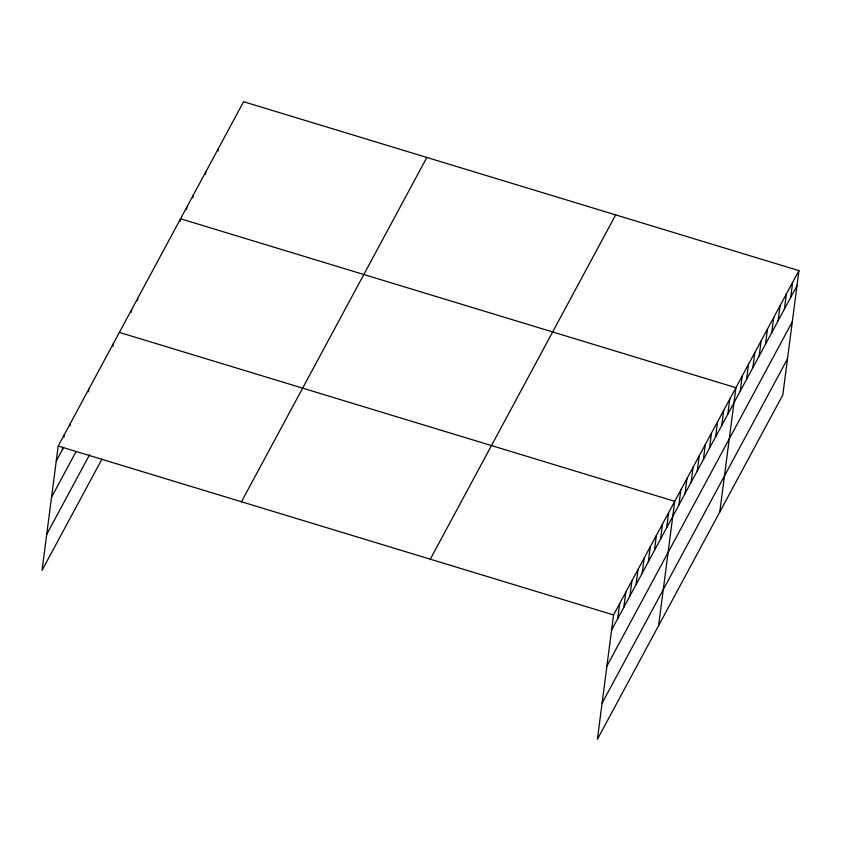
<?xml version="1.0" encoding="UTF-8"?>
<svg xmlns="http://www.w3.org/2000/svg" width="841" height="841" viewBox="0 0 841 841"><rect width="100%" height="100%" fill="white"/><g stroke="black" fill="none" stroke-linecap="round" stroke-linejoin="round"><path stroke-width="1.26" d="M798.95 270.634L613.552 614.939L597.404 739.292L782.803 394.976L798.95 270.634L243.596 101.708L58.197 446.024L42.05 570.366L102.003 459.018M62.36 449.725L62.686 447.212M63.99 437.173L64.315 434.66M70.108 425.809L70.434 423.296M88.463 391.717L88.789 389.204M112.936 346.271L113.262 343.759M131.291 312.19L131.617 309.677M137.409 300.826L137.735 298.313M180.237 221.288L180.563 218.776L735.917 387.701L719.77 512.043M186.534 209.577L186.86 207.065M192.841 197.877L193.167 195.364M205.446 174.465L205.772 171.953M218.061 151.044L218.387 148.542M617.715 618.65L619.67 603.575M623.833 607.286L625.788 592.222M629.951 595.922L631.906 580.858M636.069 584.558L638.025 569.494M642.188 573.194L644.143 558.13M648.306 561.841L650.261 546.766M654.424 550.477L656.379 535.402M660.542 539.113L662.498 524.048M666.661 527.749L668.616 512.684M658.587 625.662L674.734 501.32L119.38 332.395M678.897 505.02L680.853 489.956M685.016 493.667L686.971 478.592M691.134 482.303L693.089 467.239M697.252 470.939L699.207 455.875M703.37 459.575L705.326 444.511M709.489 448.211L711.444 433.147M715.607 436.847L717.562 421.783M721.725 425.493L723.68 410.419M727.843 414.129L729.799 399.065M740.259 391.054L742.214 375.99M746.566 379.354L748.522 364.29M752.874 367.643L754.829 352.579M759.171 355.943L761.126 340.868M765.478 344.232L767.434 329.167M771.775 332.531L773.741 317.456M778.083 320.82L780.038 305.756M784.39 309.11L786.346 294.045M790.687 297.409L792.643 282.345M56.242 461.089L63.58 447.454M51.564 497.147L76.026 451.701M46.739 534.308L89.556 454.771M241.462 501.762L426.86 157.456M430.287 559.202L615.686 214.886M611.596 630.004L796.995 285.698M606.918 666.072L792.306 321.767M602.082 703.223L787.481 358.918M58.197 446.024L613.552 614.939"/></g></svg>
